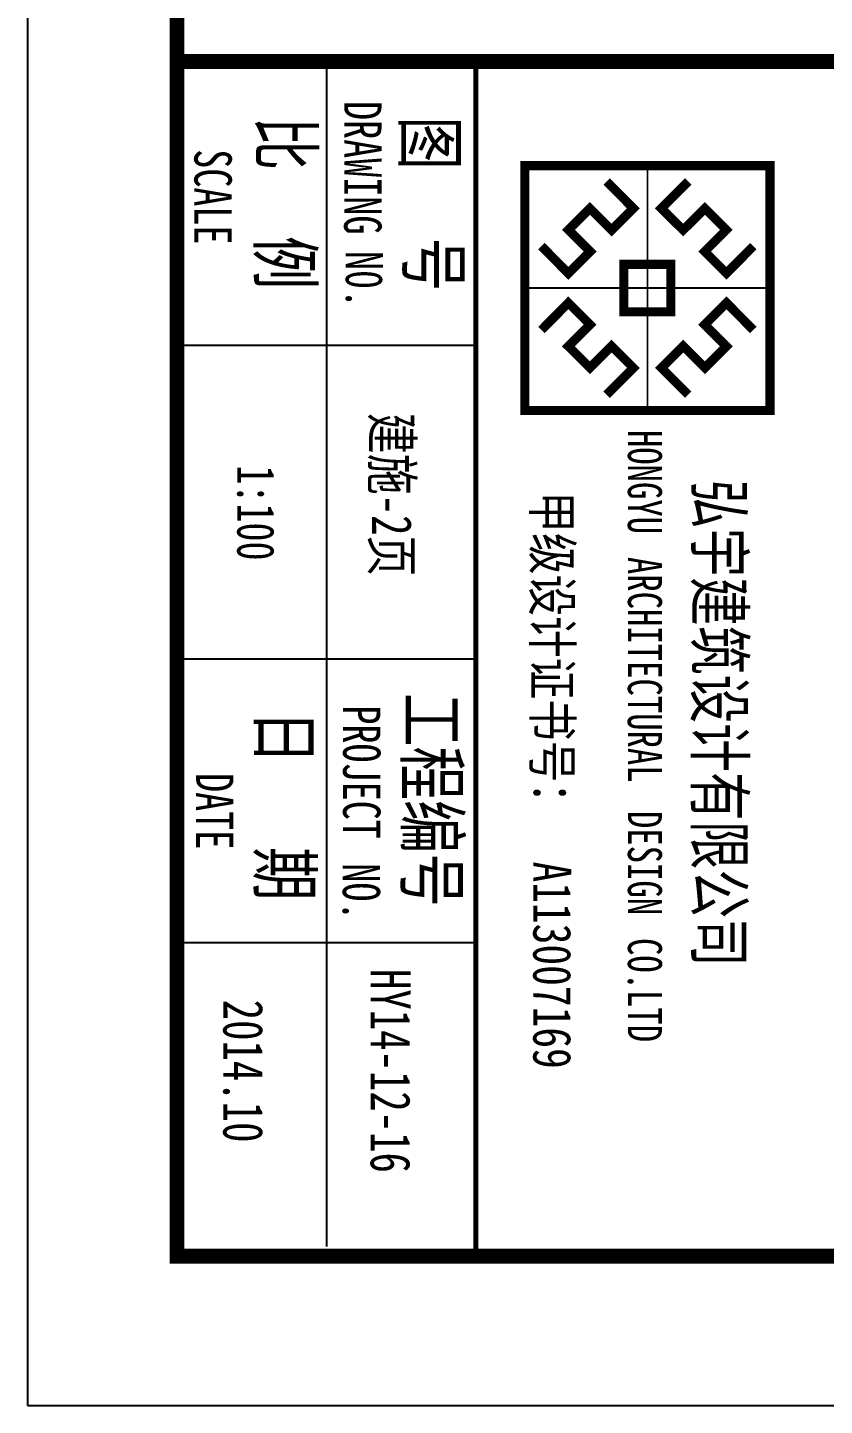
# Model space of a CAD drawing. Extents: x 174641 to 414490, y 73126 to 493158.
# Drawn here: x 174658 to 179992, y 171989 to 181217 of the extents above; entities that cross this region are included whole.
import ezdxf

# ---------------------------------------------------------------- set-up
doc = ezdxf.new("R2010")
doc.units = 0
doc.header["$LTSCALE"] = 1000
doc.header["$MEASUREMENT"] = 0
for name, color, linetype in [('PUB_TITLE', 7, 'Continuous'), ('TK', 126, 'Continuous'), ('TWT_TITLE', 7, 'Continuous')]:
    doc.layers.add(name, color=color, linetype=linetype)
doc.styles.add('-宋体', font='', dxfattribs={"width": 0.8})
doc.styles.add('_TEL_DIM', font='simhei.ttf', dxfattribs={"width": 0.8, "height": 3.5})
doc.styles.get('-宋体').set_extended_font_data('SimSun')

# ---------------------------------------------------------------- blocks, each defined once
blk = doc.blocks.new('logo')
at = {"color": 6}
blk.add_line((1004, 2011), (1004, 0), dxfattribs=at)
at = {"color": 6, "const_width": 74.6}
for points in [[(0, 2011), (2008, 2011), (2008, 0), (0, 0)], [(809, 1198), (1199, 1198), (1199, 813), (809, 813)]]:
    blk.add_lwpolyline(points, close=True, dxfattribs=at)
at = {"color": 6}
blk.add_lwpolyline([(0, 2011), (2008, 2011), (2008, 0), (0, 0)], close=True, dxfattribs=at)
for points, const_width in [([(1004, 2011), (1004, 0)], 15.2), ([(660, 1874), (883, 1654), (704, 1475), (526, 1653), (350, 1477), (528, 1299), (350, 1120), (129, 1340)], 74.6), ([(1348, 1874), (1125, 1654), (1304, 1475), (1482, 1653), (1658, 1477), (1480, 1299), (1659, 1120), (1879, 1340)], 74.6), ([(0, 1006), (2008, 1006)], 15.2), ([(660, 137), (883, 357), (704, 536), (526, 358), (350, 534), (528, 712), (350, 891), (129, 671)], 74.6), ([(1348, 137), (1125, 357), (1304, 536), (1482, 358), (1658, 534), (1480, 712), (1659, 891), (1879, 671)], 74.6)]:
    blk.add_lwpolyline(points, dxfattribs=dict(at, const_width=const_width))

msp = doc.modelspace()

# ---------------------------------------------------------------- linework, layer by layer
for p, q in [((175657.8, 180989), (233057.8, 180989)), ((176658.2, 180989), (176658.2, 173053.8)), ((175657.8, 172989), (175657.8, 179789)), ((175657.8, 179789), (175657.8, 178089)), ((177658.2, 179789), (177658.2, 172989)), ((177658.2, 179789), (177658.2, 173053.8)), ((175657.8, 179089), (177658.2, 179089)), ((175658.2, 172989), (175658.2, 178940.8)), ((176658.2, 178789), (176658.2, 178589)), ((175657.8, 176989), (177658.2, 176989)), ((175657.8, 175089), (177658.2, 175089))]:
    msp.add_line(p, q)
at = {"const_width": 34}
msp.add_lwpolyline([(177658.2, 180989), (177658.2, 172989)], dxfattribs=at)
msp.add_point((175658.2, 172989))
at = {"layer": 'PUB_TITLE', "const_width": 100}
msp.add_lwpolyline([(233057.8, 180989), (233057.8, 172989), (175658.2, 172989), (175658.2, 180989)], close=True, dxfattribs=at)
at = {"layer": 'TWT_TITLE'}
msp.add_lwpolyline([(174658.2, 256089), (174658.2, 171989), (234058.2, 171989), (234058.2, 256089)], close=True, dxfattribs=at)
at = {"layer": 'TWT_TITLE', "const_width": 100}
msp.add_lwpolyline([(175658.2, 253589), (175658.2, 172989), (233058.2, 172989), (233058.2, 253589)], close=True, dxfattribs=at)

# ---------------------------------------------------------------- block references
at = {"color": 5, "xscale": 0.8162497762823477, "yscale": 0.8162497763405554, "zscale": 0.8162497763138334, "rotation": 270}
msp.add_blockref('logo', (177986, 180291.6), dxfattribs=at)

# ---------------------------------------------------------------- texts
at = {"style": '-宋体', "width": 0.75}
for s, height, p in [('DRAWING', 250, (176777.2, 180724.5)), ('比', 350, (176212.9, 180619.8)), ('图', 350, (177178.3, 180621.7)), ('SCALE', 250, (175774.7, 180401.7)), ('例', 350, (176206.9, 179821.5)), ('号', 350, (177202.4, 179809.9)), ('N0.', 250, (176787.8, 179720.3)), ('建施-2页', 267.73, (176963.5, 178636.2)), ('1:100', 250, (176061.7, 178285)), ('工程编号', 350, (177190.7, 176760.3)), ('PROJECT', 250, (176770, 176677.1)), ('日', 350, (176204, 176643.8)), ('DATE', 250, (175786.2, 176224)), ('期', 350, (176206.4, 175728.9)), ('NO.', 250, (176767.6, 175619.1)), ('HY14-12-16', 267.73, (176954.6, 174912.2)), ('2014.10', 267.73, (175968.4, 174706.1))]:
    msp.add_text(s, height=height, rotation=270, dxfattribs=at).set_placement(p)
at = {"layer": 'TK', "color": 9}
for s, height, style, width, p in [('HONGYU', 227.85, '-宋体', 0.75, (178676.3, 178522.2, 0)), ('弘宇建筑设计有限公司', 318.99, '-宋体', 0.75, (179130.8, 178189.4)), ('甲级设计证书号：', 255.08, '_TEL_DIM', 0.8, (178043, 178110.6)), ('ARCHITECTURAL', 227.848, '-宋体', 0.75, (178676.3, 177671.5, 0)), ('DESIGN', 227.85, '-宋体', 0.75, (178676.3, 175970.3, 0)), ('A113007169', 255.08, '_TEL_DIM', 0.8, (178043, 175631.7)), ('CO.LTD', 227.85, '-宋体', 0.75, (178676.3, 175119.6, 0))]:
    msp.add_text(s, height=height, rotation=270, dxfattribs=dict(at, style=style, width=width)).set_placement(p)

doc.saveas('drawing.dxf')
